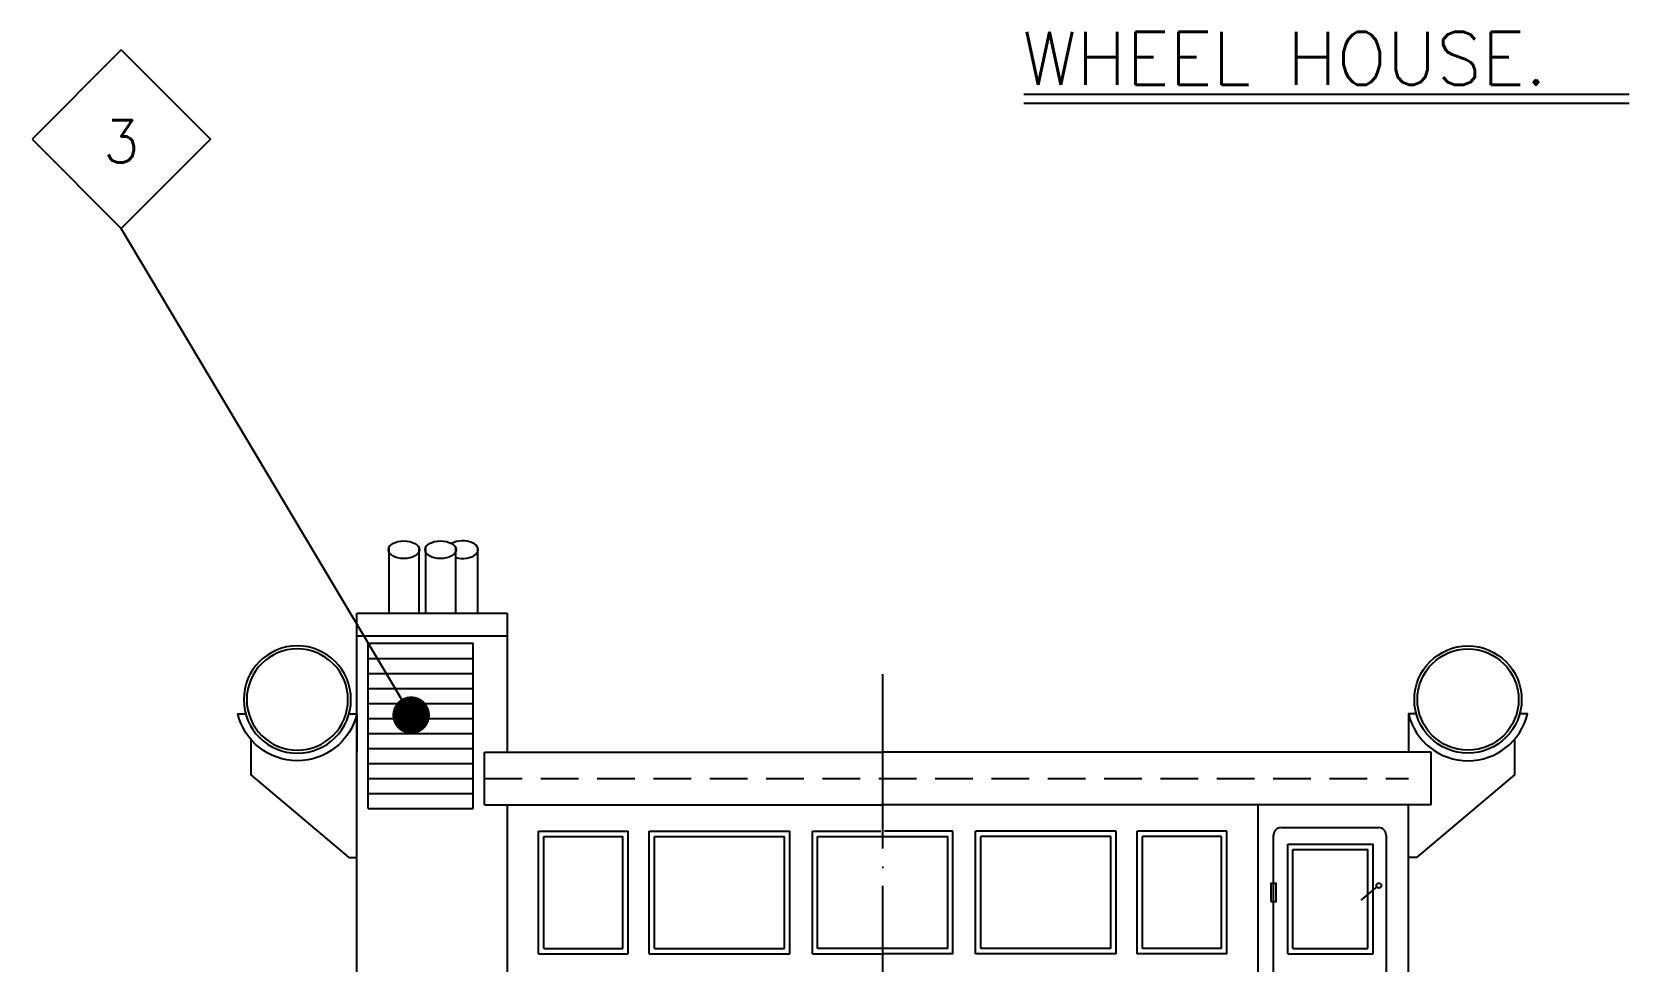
# Model space of a CAD drawing. Extents: x 1551 to 113148, y -1700 to 77018.
# Drawn here: x 49898 to 60528, y 45111 to 51292 of the extents above; entities that cross this region are included whole.
import ezdxf
from ezdxf.enums import TextEntityAlignment as Align

# ---------------------------------------------------------------- set-up
doc = ezdxf.new("R2010")
doc.units = 0
doc.header["$LTSCALE"] = 500
doc.header["$MEASUREMENT"] = 0
doc.linetypes.add('CENTER', pattern=[3, 2.5, -0.25, 0, -0.25])
doc.linetypes.add('DASHED', pattern=[0.75, 0.5, -0.25])
for name, color, linetype in [('A0CO1', 7, 'CONTINUOUS'), ('M1CO1', 1, 'CONTINUOUS'), ('POSNR', 2, 'CONTINUOUS'), ('S0CE1', 7, 'CENTER'), ('S0CO1', 7, 'CONTINUOUS'), ('S0CO2', 2, 'CONTINUOUS'), ('S0CO3', 7, 'CONTINUOUS'), ('S0CO5', 7, 'CONTINUOUS'), ('S0DA1', 7, 'DASHED'), ('SAFECO1', 1, 'CONTINUOUS'), ('U0CO1', 7, 'CONTINUOUS'), ('U0CO2', 7, 'CONTINUOUS')]:
    doc.layers.add(name, color=color, linetype=linetype)
doc.styles.add('25', font='romans', dxfattribs={"height": 2.5})
doc.styles.add('ROMANS', font='romans', dxfattribs={"height": 100})
doc.dimstyles.get("Standard").update_dxf_attribs({"dimtxt": 2, "dimasz": 2.5, "dimexe": 1, "dimexo": 1, "dimgap": 1, "dimtad": 1, "dimdsep": 46, "dimtxsty": 'ROMANS', "dimcen": 0, "dimclrd": 1, "dimclre": 1, "dimclrt": 2, "dimadec": 0, "dimazin": 0, "dimtfac": 1, "dimtmove": 2, "dimatfit": 3, "dimfxl": 1, "dimtvp": 100, "dimtolj": 1, "dimarcsym": 0})

# ---------------------------------------------------------------- blocks, each defined once
blk = doc.blocks.new('bø')
at = {"layer": 'A0CO1'}
blk.add_line((-396, -95), (-396, -350), dxfattribs=at)
blk.add_lwpolyline([(-345, -95), (-396, -95, 0.789021), (396, -95), (345, -95)], format="xyb", dxfattribs=at)
blk.add_lwpolyline([(309, -265), (309, -501), (-342, -1051), (-396, -1051)], dxfattribs=at)
for radius in [357, 337]:
    blk.add_circle((0, 0), radius, dxfattribs=at)
blk = doc.blocks.new('SNITT')
at = {"layer": 'S0CE1'}
blk.add_line((0, -1065), (0, 12094), dxfattribs=at)
at = {"layer": 'S0CO3'}
for p, q in [((-3500, 6600), (-3500, 12500)), ((-3500, 12500), (-2500, 12500)), ((-2500, 12500), (-2500, 11576)), ((-3500, 12350), (-2500, 12350)), ((-2650, 11576), (0, 11576)), ((-2650, 11225), (-2650, 11576)), ((3650, 11576), (0, 11576)), ((3650, 11225), (3650, 11576)), ((-2650, 11225), (0, 11225)), ((-2500, 11225), (-2500, 6600)), ((3650, 11225), (0, 11225)), ((2500, 6600), (2500, 11225)), ((3500, 6600), (3500, 11225))]:
    blk.add_line(p, q, dxfattribs=at)
at = {"layer": 'S0DA1'}
blk.add_line((-2650, 11400), (3500, 11400), dxfattribs=at)
at = {"layer": 'U0CO1'}
for p, q in [((-2255, 10270), (-2255, 11015)), ((-2255, 11015), (-1729, 11015)), ((-1729, 10270), (-1729, 11015)), ((-1519, 10270), (-1519, 11015)), ((-1519, 11015), (-653, 11015)), ((-653, 10270), (-653, 11015)), ((-433, 11015), (433, 11015)), ((-433, 10270), (-433, 11015)), ((433, 10270), (433, 11015)), ((1519, 11015), (653, 11015)), ((653, 10270), (653, 11015)), ((1519, 10270), (1519, 11015)), ((2255, 11015), (1729, 11015)), ((1729, 10270), (1729, 11015)), ((2255, 10270), (2255, 11015)), ((2731, 10928), (3229, 10928)), ((2731, 10270), (2731, 10928)), ((3229, 10270), (3229, 10928)), ((-2255, 10270), (-1729, 10270)), ((-1519, 10270), (-653, 10270)), ((433, 10270), (-433, 10270)), ((1519, 10270), (653, 10270)), ((2255, 10270), (1729, 10270)), ((2731, 10270), (3229, 10270))]:
    blk.add_line(p, q, dxfattribs=at)
at = {"layer": 'U0CO2'}
for p, q in [((-3287, 12938), (-3287, 12500)), ((-3087, 12938), (-3087, 12500)), ((-3043, 12938), (-3043, 12500)), ((-2843, 12938), (-2843, 12500)), ((-2696, 12938), (-2696, 12500)), ((-3425, 12300), (-2725, 12300)), ((-3425, 11200), (-3425, 12300)), ((-2725, 11200), (-2725, 12300)), ((-3425, 12200), (-2725, 12200)), ((-3425, 12100), (-2725, 12100)), ((-3425, 12000), (-2725, 12000)), ((-3425, 11900), (-2725, 11900)), ((-3425, 11800), (-2725, 11800)), ((-3425, 11700), (-2725, 11700)), ((-3425, 11600), (-2725, 11600)), ((-3425, 11500), (-2725, 11500)), ((-3425, 11400), (-2725, 11400)), ((-3425, 11300), (-2725, 11300)), ((-3425, 11200), (-2725, 11200)), ((2652, 11074), (3301, 11074)), ((-2290, 10235), (-2290, 11050)), ((-2290, 11050), (-1694, 11050)), ((-1694, 10235), (-1694, 11050)), ((-1554, 10235), (-1554, 11050)), ((-1554, 11050), (-618, 11050)), ((-618, 10235), (-618, 11050)), ((-468, 11050), (-13, 11050)), ((-468, 10235), (-468, 11050)), ((468, 11050), (13, 11050)), ((468, 10235), (468, 11050)), ((1554, 11050), (618, 11050)), ((618, 10235), (618, 11050)), ((1554, 10235), (1554, 11050)), ((2290, 11050), (1694, 11050)), ((1694, 10235), (1694, 11050)), ((2290, 10235), (2290, 11050)), ((2602, 9220), (2602, 11024)), ((2696, 10963), (3264, 10963)), ((2696, 10235), (2696, 10963)), ((3264, 10235), (3264, 10963)), ((3351, 11024), (3351, 9220)), ((3290, 10679), (3182, 10592)), ((-2290, 10235), (-1694, 10235)), ((-1554, 10235), (-618, 10235)), ((-468, 10235), (0, 10235)), ((468, 10235), (0, 10235)), ((1554, 10235), (618, 10235)), ((2290, 10235), (1694, 10235)), ((2696, 10235), (3264, 10235))]:
    blk.add_line(p, q, dxfattribs=at)
blk.add_lwpolyline([(2584, 10582), (2620, 10582), (2620, 10702), (2584, 10702)], close=True, dxfattribs=at)
blk.add_circle((3303, 10688), 16.4, dxfattribs=at)
for centre, start, end in [((2652, 11024), 90, 180), ((3301, 11024), 0, 90)]:
    blk.add_arc(centre, 50, start, end, dxfattribs=at)
for centre in [(-3187, 12923), (-2943, 12923)]:
    blk.add_ellipse(centre, major_axis=(103, 0), ratio=0.571141, dxfattribs=at)
blk.add_ellipse((-2796, 12923), major_axis=(103, 0), ratio=0.571141, start_param=4.247129, end_param=8.641889, dxfattribs=at)
at = {"layer": 'S0CO1', "xscale": -1}
blk.add_blockref('bø', (-3896, 11926), dxfattribs=at)
at = {"layer": 'S0CO1'}
blk.add_blockref('bø', (3896, 11926), dxfattribs=at)
blk = doc.blocks.new('POS_VENT')
at = {"layer": 'S0CO2'}
for p, q in [((0, 5.94), (-5.94, 0)), ((0, 5.94), (5.94, 0)), ((-5.94, 0), (0, -5.94)), ((5.94, 0), (0, -5.94))]:
    blk.add_line(p, q, dxfattribs=at)
at = {"layer": 'POSNR', "color": 2, "style": 'ROMANS'}
blk.add_attdef('POS', text='', height=2.81, dxfattribs=at).set_placement((0, -1.56), align=Align.CENTER)
blk = doc.blocks.new('DOT')
at = {"layer": 'SAFECO1', "color": 0, "linetype": 'ByBlock'}
blk.add_line((-0.5, 0), (-1, 0), dxfattribs=at)
at = {"layer": 'SAFECO1', "color": 0, "linetype": 'ByBlock', "const_width": 0.5}
blk.add_lwpolyline([(-0.25, 0, 1), (0.25, 0, 1)], format="xyb", close=True, dxfattribs=at)

msp = doc.modelspace()

# ---------------------------------------------------------------- linework, layer by layer
at = {"layer": 'S0CO3'}
for p, q in [((56499.229, 50879.266), (60528.488, 50879.266)), ((56499.229, 50879.266), (60528.488, 50879.266)), ((56499.229, 50817.75), (60528.488, 50817.75)), ((56499.229, 50817.75), (60528.488, 50817.75))]:
    msp.add_line(p, q, dxfattribs=at)

# ---------------------------------------------------------------- block references
at = {"layer": 'M1CO1', "linetype": 'Continuous', "xscale": 100, "yscale": 100, "zscale": 100}
msp.add_blockref('POS_VENT', (50492.146, 50579.713), dxfattribs=at).add_auto_attribs({'POS': '3'})
at = {"layer": 'M1CO1', "linetype": 'Continuous'}
msp.add_blockref('SNITT', (55560.398, 34924.631), dxfattribs=at)

# ---------------------------------------------------------------- texts
at = {"layer": 'S0CO5', "style": '25'}
msp.add_text('WHEEL HOUSE.', height=351.5625, dxfattribs=at).set_placement((56489.248, 50940.868))

# ---------------------------------------------------------------- leaders
at = {"layer": 'M1CO1', "linetype": 'Continuous'}
msp.add_leader([(52421.948, 46746.674), (50492.146, 49985.298)], dimstyle='Standard', override={"dimasz": 250, "dimgap": 1, "dimtad": 0, "dimldrblk": 'DOT'}, dxfattribs=at)

doc.saveas('drawing.dxf')
